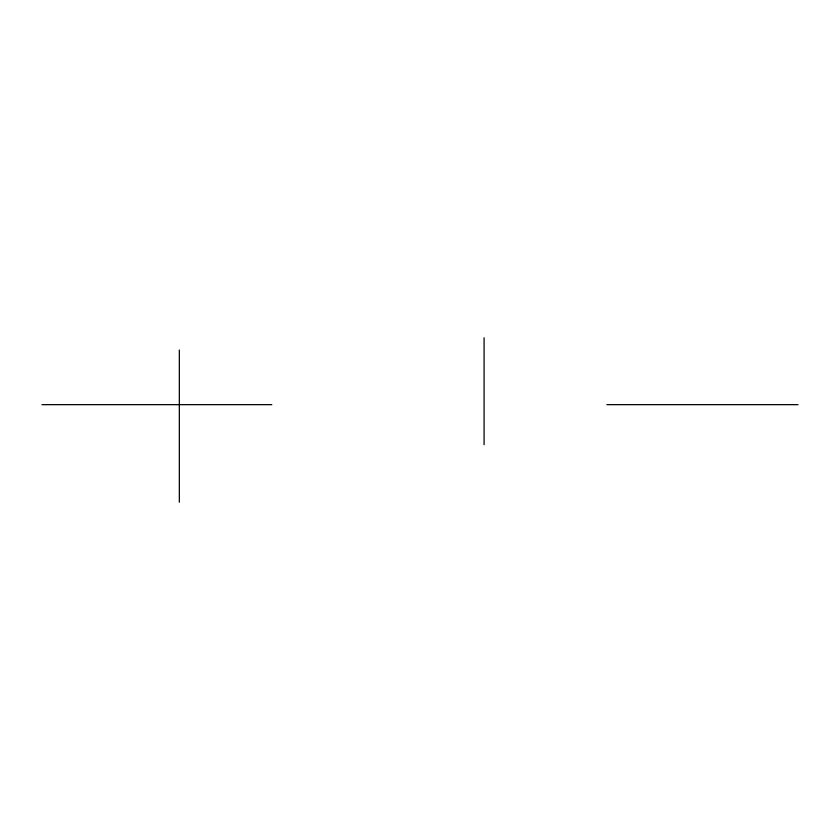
<?xml version="1.0" encoding="UTF-8"?>
<svg xmlns="http://www.w3.org/2000/svg" width="840" height="840" viewBox="0 0 840 840"><rect width="100%" height="100%" fill="white"/><g stroke="black" fill="none" stroke-linecap="round" stroke-linejoin="round"><path stroke-width="1.26" d="M42 404.659L271.803 404.659M606.848 404.659L798 404.659M484.082 337.796L484.082 444.665M179.329 350.07L179.329 502.205"/></g></svg>
